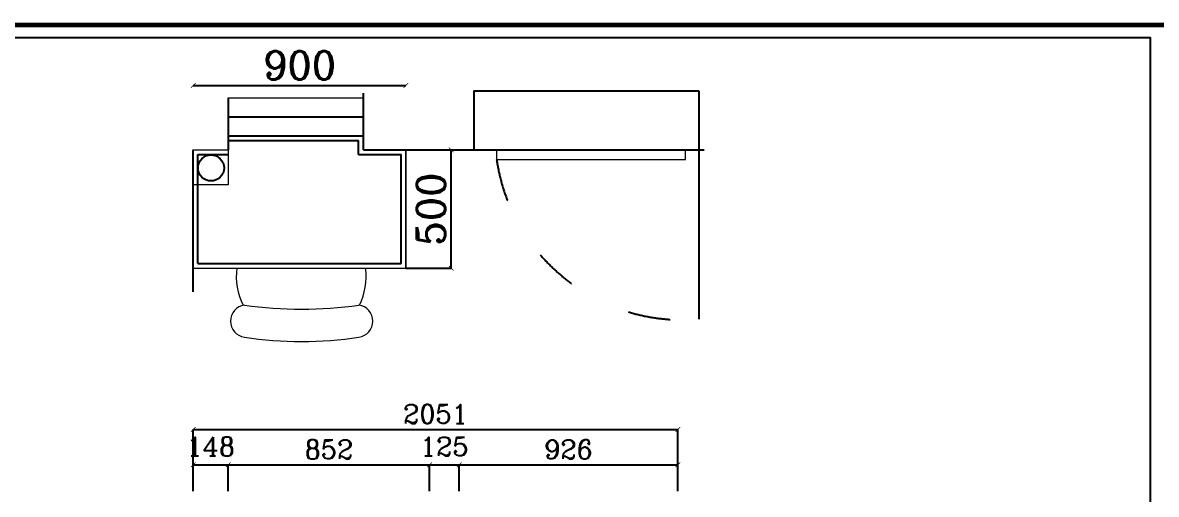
# Model space of a CAD drawing. Header units: millimetres. Extents: x 512961 to 1001058, y -961995 to -458543.
# Drawn here: x 915741 to 920538, y -883365 to -881372 of the extents above; entities that cross this region are included whole.
import ezdxf

# ---------------------------------------------------------------- set-up
doc = ezdxf.new("R2010")
doc.units = ezdxf.units.MM
doc.header["$MEASUREMENT"] = 0
doc.header["$PDMODE"] = 3
doc.linetypes.add('ACAD_ISO03W100', pattern=[30, 12, -18])
doc.layers.get('0').update_dxf_attribs({"linetype": 'CONTINUOUS'})
doc.layers.get('DEFPOINTS').update_dxf_attribs({"linetype": 'CONTINUOUS'})
for name, color, linetype in [('txt', 7, 'CONTINUOUS'), ('WINDOW', 5, 'CONTINUOUS'), ('WINDOW_TEXT', 7, 'CONTINUOUS'), ('装饰细节', 1, 'CONTINUOUS'), ('辅助线', 8, 'CONTINUOUS')]:
    doc.layers.add(name, color=color, linetype=linetype)
doc.layers.add('门窗', color=4, linetype='CONTINUOUS', lineweight=13)
doc.styles.get("Standard").update_dxf_attribs({"font": 'complex.shx', "bigfont": 'hzxy.shx'})
doc.dimstyles.new('LMDIM40', dxfattribs={"dimtxt": 80, "dimasz": 20, "dimexe": 0, "dimexo": 0, "dimgap": 25, "dimtad": 1, "dimdec": 0, "dimzin": 0, "dimdsep": 46, "dimtxsty": 'Standard', "dimblk1": 'DOT', "dimblk2": 'DOT', "dimsah": 1, "dimcen": 0, "dimclrd": 2, "dimclre": 2, "dimclrt": 2, "dimadec": 0, "dimazin": 0, "dimtfac": 1, "dimtdec": 0, "dimtmove": 2, "dimatfit": 3, "dimldrblk": 'DOT', "dimfxl": 0, "dimtolj": 1, "dimtzin": 0, "dimarcsym": 0})

# ---------------------------------------------------------------- blocks, each defined once
blk = doc.blocks.new('_ArchTick')
at = {"color": 0, "linetype": 'ByBlock', "const_width": 0.15}
blk.add_lwpolyline([(-0.5, -0.5), (0.5, 0.5)], dxfattribs=at)
blk = doc.blocks.new('*D1021')
at = {"layer": 'DEFPOINTS', "color": 0}
for p in [(916610.9, -883240.3), (916462.8, -883351.6), (916610.9, -883351.6)]:
    blk.add_point(p, dxfattribs=at)
at = {"layer": 'txt', "color": 2, "lineweight": -2}
for p, q in [((916462.8, -883351.6), (916462.8, -883240.3)), ((916462.8, -883240.3), (916610.9, -883240.3)), ((916610.9, -883351.6), (916610.9, -883240.3))]:
    blk.add_line(p, q, dxfattribs=at)
at = {"layer": 'txt', "color": 2, "lineweight": -2, "xscale": 20, "yscale": 20, "zscale": 20, "rotation": 180}
blk.add_blockref('_ArchTick', (916462.8, -883240.3), dxfattribs=at)
at = {"layer": 'txt', "color": 2, "lineweight": -2, "xscale": 20, "yscale": 20, "zscale": 20}
blk.add_blockref('_ArchTick', (916610.9, -883240.3), dxfattribs=at)
at = {"layer": 'txt', "color": 2, "insert": (916536.8, -883162.8), "char_height": 80, "attachment_point": 5}
blk.add_mtext('\\A1;148', dxfattribs=at)
blk = doc.blocks.new('_DOT')
at = {"color": 0, "linetype": 'ByBlock'}
blk.add_line((-0.5, 0), (-1, 0), dxfattribs=at)
at = {"color": 0, "linetype": 'ByBlock', "const_width": 0.5}
blk.add_lwpolyline([(-0.25, 0, 1), (0.25, 0, 1)], format="xyb", close=True, dxfattribs=at)
blk = doc.blocks.new('DOT')
at = {"color": 0, "linetype": 'ByBlock'}
blk.add_line((-0.35, 0), (-1, 0), dxfattribs=at)
at = {"color": 0, "linetype": 'ByBlock', "const_width": 0.35}
blk.add_lwpolyline([(-0.175, 0, 1), (0.175, 0, 1)], format="xyb", close=True, dxfattribs=at)
blk = doc.blocks.new('*D1022')
at = {"layer": 'DEFPOINTS', "color": 0}
for p in [(917462.8, -883240.3), (916610.9, -883351.6), (917462.8, -883351.6)]:
    blk.add_point(p, dxfattribs=at)
at = {"layer": 'txt', "color": 2, "lineweight": -2}
for p, q in [((916610.9, -883351.6), (916610.9, -883240.3)), ((916610.9, -883240.3), (917462.8, -883240.3)), ((917462.8, -883351.6), (917462.8, -883240.3))]:
    blk.add_line(p, q, dxfattribs=at)
at = {"layer": 'txt', "color": 2, "lineweight": -2, "xscale": 20, "yscale": 20, "zscale": 20, "rotation": 180}
blk.add_blockref('_ArchTick', (916610.9, -883240.3), dxfattribs=at)
at = {"layer": 'txt', "color": 2, "lineweight": -2, "xscale": 20, "yscale": 20, "zscale": 20}
blk.add_blockref('_ArchTick', (917462.8, -883240.3), dxfattribs=at)
at = {"layer": 'txt', "color": 2, "insert": (917036.8, -883175.3), "char_height": 80, "attachment_point": 5}
blk.add_mtext('\\A1;852', dxfattribs=at)
blk = doc.blocks.new('*D1023')
at = {"layer": 'DEFPOINTS', "color": 0}
for p in [(917587.9, -883240.3), (917462.8, -883351.6), (917587.9, -883351.6)]:
    blk.add_point(p, dxfattribs=at)
at = {"layer": 'txt', "color": 2, "lineweight": -2}
for p, q in [((917462.8, -883351.6), (917462.8, -883240.3)), ((917462.8, -883240.3), (917587.9, -883240.3)), ((917587.9, -883351.6), (917587.9, -883240.3))]:
    blk.add_line(p, q, dxfattribs=at)
at = {"layer": 'txt', "color": 2, "lineweight": -2, "xscale": 20, "yscale": 20, "zscale": 20, "rotation": 180}
blk.add_blockref('_ArchTick', (917462.8, -883240.3), dxfattribs=at)
at = {"layer": 'txt', "color": 2, "lineweight": -2, "xscale": 20, "yscale": 20, "zscale": 20}
blk.add_blockref('_ArchTick', (917587.9, -883240.3), dxfattribs=at)
at = {"layer": 'txt', "color": 2, "insert": (917525.3, -883162.8), "char_height": 80, "attachment_point": 5}
blk.add_mtext('\\A1;125', dxfattribs=at)
blk = doc.blocks.new('*D1024')
at = {"layer": 'DEFPOINTS', "color": 0}
for p in [(918513.5, -883240.3), (917587.9, -883351.6), (918513.5, -883351.6)]:
    blk.add_point(p, dxfattribs=at)
at = {"layer": 'txt', "color": 2, "lineweight": -2}
for p, q in [((917587.9, -883351.6), (917587.9, -883240.3)), ((917587.9, -883240.3), (918513.5, -883240.3)), ((918513.5, -883351.6), (918513.5, -883240.3))]:
    blk.add_line(p, q, dxfattribs=at)
at = {"layer": 'txt', "color": 2, "lineweight": -2, "xscale": 20, "yscale": 20, "zscale": 20, "rotation": 180}
blk.add_blockref('_ArchTick', (917587.9, -883240.3), dxfattribs=at)
at = {"layer": 'txt', "color": 2, "lineweight": -2, "xscale": 20, "yscale": 20, "zscale": 20}
blk.add_blockref('_ArchTick', (918513.5, -883240.3), dxfattribs=at)
at = {"layer": 'txt', "color": 2, "insert": (918050.7, -883175.3), "char_height": 80, "attachment_point": 5}
blk.add_mtext('\\A1;926', dxfattribs=at)
blk = doc.blocks.new('*D1025')
at = {"layer": 'DEFPOINTS', "color": 0}
for p in [(918513.5, -883090.4), (916462.8, -883351.6), (918513.5, -883351.6)]:
    blk.add_point(p, dxfattribs=at)
at = {"layer": 'txt', "color": 2, "lineweight": -2}
for p, q in [((916462.8, -883351.6), (916462.8, -883090.4)), ((916462.8, -883090.4), (918513.5, -883090.4)), ((918513.5, -883351.6), (918513.5, -883090.4))]:
    blk.add_line(p, q, dxfattribs=at)
at = {"layer": 'txt', "color": 2, "lineweight": -2, "xscale": 20, "yscale": 20, "zscale": 20, "rotation": 180}
blk.add_blockref('_ArchTick', (916462.8, -883090.4), dxfattribs=at)
at = {"layer": 'txt', "color": 2, "lineweight": -2, "xscale": 20, "yscale": 20, "zscale": 20}
blk.add_blockref('_ArchTick', (918513.5, -883090.4), dxfattribs=at)
at = {"layer": 'txt', "color": 2, "insert": (917488.1, -883025.4), "char_height": 80, "attachment_point": 5}
blk.add_mtext('\\A1;2051', dxfattribs=at)
blk = doc.blocks.new('*D1118')
at = {"layer": 'DEFPOINTS', "color": 0}
for p in [(917362.8, -881909.3), (917554.4, -881909.3), (917362.8, -882409.3)]:
    blk.add_point(p, dxfattribs=at)
at = {"layer": 'txt', "color": 2, "lineweight": -2}
for p, q in [((917362.8, -881909.3), (917554.4, -881909.3)), ((917554.4, -882409.3), (917554.4, -881909.3)), ((917362.8, -882409.3), (917554.4, -882409.3))]:
    blk.add_line(p, q, dxfattribs=at)
at = {"layer": 'txt', "color": 2, "lineweight": -2, "xscale": 20, "yscale": 20, "zscale": 20}
for p, rotation in [((917554.4, -881909.3), 90), ((917554.4, -882409.3), 270)]:
    blk.add_blockref('_ArchTick', p, dxfattribs=dict(at, rotation=rotation))
at = {"layer": 'txt', "color": 2, "insert": (917469.4, -882159.3), "char_height": 120, "attachment_point": 5, "rotation": 90}
blk.add_mtext('\\A1;500', dxfattribs=at)
blk = doc.blocks.new('*D1151')
at = {"layer": 'DEFPOINTS', "color": 0}
for p in [(917362.8, -881636.6), (916462.8, -881909.3), (917362.8, -881909.3)]:
    blk.add_point(p, dxfattribs=at)
at = {"layer": 'txt', "color": 2, "lineweight": -2}
for p, q in [((916462.8, -881637.8), (916462.8, -881636.6)), ((916462.8, -881636.6), (917362.8, -881636.6)), ((917362.8, -881637.8), (917362.8, -881636.6))]:
    blk.add_line(p, q, dxfattribs=at)
at = {"layer": 'txt', "color": 2, "lineweight": -2, "xscale": 20, "yscale": 20, "zscale": 20, "rotation": 180}
blk.add_blockref('_ArchTick', (916462.8, -881636.6), dxfattribs=at)
at = {"layer": 'txt', "color": 2, "lineweight": -2, "xscale": 20, "yscale": 20, "zscale": 20}
blk.add_blockref('_ArchTick', (917362.8, -881636.6), dxfattribs=at)
at = {"layer": 'txt', "color": 2, "insert": (916912.8, -881551.6), "char_height": 120, "attachment_point": 5}
blk.add_mtext('\\A1;900', dxfattribs=at)

msp = doc.modelspace()

# ---------------------------------------------------------------- linework, layer by layer
at = {"const_width": 19.9}
msp.add_lwpolyline([(914423.1, -886608.6), (921625, -886608.6), (921625, -881381.7), (914423.1, -881381.7)], close=True, dxfattribs=at)
at = {"color": 4}
msp.add_lwpolyline([(914473.1, -881435), (914473.1, -886559.6), (920513.4, -886559.6), (920513.4, -881435)], close=True, dxfattribs=at)
at = {"layer": 'txt'}
for p, q in [((917650.5, -881659.3), (918601.7, -881659.3)), ((918601.7, -881659.3), (918601.7, -882624.3)), ((917650.5, -881909.3), (918624.7, -881909.3))]:
    msp.add_line(p, q, dxfattribs=at)
at = {"layer": 'WINDOW'}
for p, q in [((917182.8, -881909.3), (917182.8, -881669.3)), ((917650.5, -881659.3), (917650.5, -881909.3)), ((916610.9, -881689.3), (916610.9, -881909.3)), ((916462.8, -882509.3), (916462.8, -881909.3)), ((917182.8, -881909.3), (917650.5, -881909.3)), ((918450.5, -881909.3), (918552.8, -881909.3))]:
    msp.add_line(p, q, dxfattribs=at)
at = {"layer": 'WINDOW_TEXT'}
for p, q in [((916610.9, -881769.3), (917180.9, -881769.3)), ((916610.9, -881849.3), (917180.9, -881849.3))]:
    msp.add_line(p, q, dxfattribs=at)
msp.add_circle((916538.1, -881985.7), 55, dxfattribs=at)
at = {"layer": '装饰细节', "color": 250, "linetype": 'ACAD_ISO03W100', "ltscale": 15}
msp.add_line((917650.5, -881909.3), (918410.5, -881909.3), dxfattribs=at)
msp.add_arc((918531.9, -881833.4), 794, 188.3943, 275.0394, dxfattribs=at)
at = {"layer": '辅助线'}
for p, q in [((916610.9, -881869.3), (917162.8, -881869.3)), ((917162.8, -881929.3), (917162.8, -881869.3)), ((916482.8, -881929.3), (916610.9, -881929.3)), ((916482.8, -882389.3), (916482.8, -881929.3)), ((917162.8, -881929.3), (917342.8, -881929.3)), ((917342.8, -882389.3), (917342.8, -881929.3)), ((916482.8, -882389.3), (917342.8, -882389.3))]:
    msp.add_line(p, q, dxfattribs=at)
at = {"layer": '门窗'}
for p, q in [((916610.9, -881689.3), (917180.9, -881689.3)), ((916610.9, -881909.3), (916610.9, -881849.3)), ((916610.9, -881849.3), (917182.8, -881849.3)), ((917182.8, -881909.3), (917182.8, -881849.3)), ((916462.8, -881909.3), (916462.8, -882409.3)), ((916462.8, -881909.3), (916610.9, -881909.3)), ((916462.8, -881909.3), (916462.8, -882409.3)), ((917182.8, -881909.3), (917362.8, -881909.3)), ((917362.8, -882409.3), (917362.8, -881909.3)), ((917362.8, -881909.3), (917362.8, -882409.3)), ((916462.8, -882409.3), (917362.8, -882409.3))]:
    msp.add_line(p, q, dxfattribs=at)
msp.add_lwpolyline([(916462.8, -881909.3), (916610.9, -881909.3), (916610.9, -882056.8), (916462.8, -882056.8)], close=True, dxfattribs=at)
msp.add_lwpolyline([(918546.5, -881909.3), (917746.5, -881909.3), (917746.5, -881949.3), (918546.5, -881949.3), (918546.5, -881909.3)], dxfattribs=at)
for centre, radius, start, end in [((916919.7, -882443.9), 274.8, 172.7691, 206.382), ((916919.7, -882443.9), 274.8, 333.7878, 7.2309), ((916689.2, -882632.9), 68.7, 98.4555, 261.5445), ((916921.6, -880933.6), 1649.2, 261.5445, 278.4555), ((917154, -882632.9), 68.7, 278.4555, 81.5445), ((916921.6, -881069.6), 1649.2, 261.5445, 278.4555)]:
    msp.add_arc(centre, radius, start, end, dxfattribs=at)

# ---------------------------------------------------------------- dimensions: what is measured, and where the dimension line sits
at = {"layer": 'txt'}
for base, p1, p2, override, picture, middle in [((917362.8, -881636.6), (916462.8, -881909.3), (917362.8, -881909.3), {"dimtxt": 120, "dimblk": 'ArchTick', "dimsah": 0, "dimldrblk": 'DOT', "dimfxl": 1.25, "dimfxlon": 1}, '*D1151', (916912.8, -881551.6)), ((918513.5, -883090.4), (916462.8, -883351.6), (918513.5, -883351.6), {"dimblk": 'ArchTick', "dimsah": 0, "dimldrblk": 'DOT'}, '*D1025', (917488.1, -883025.4)), ((916610.9, -883240.3), (916462.8, -883351.6), (916610.9, -883351.6), {"dimblk": 'ArchTick', "dimsah": 0, "dimldrblk": 'DOT'}, '*D1021', (916536.8, -883162.8)), ((917462.8, -883240.3), (916610.9, -883351.6), (917462.8, -883351.6), {"dimblk": 'ArchTick', "dimsah": 0, "dimldrblk": 'DOT'}, '*D1022', (917036.8, -883175.3)), ((917587.9, -883240.3), (917462.8, -883351.6), (917587.9, -883351.6), {"dimblk": 'ArchTick', "dimsah": 0, "dimldrblk": 'DOT'}, '*D1023', (917525.3, -883162.8)), ((918513.5, -883240.3), (917587.9, -883351.6), (918513.5, -883351.6), {"dimblk": 'ArchTick', "dimsah": 0, "dimldrblk": 'DOT'}, '*D1024', (918050.7, -883175.3))]:
    dim = msp.add_linear_dim(base=base, p1=p1, p2=p2, dimstyle='LMDIM40', override=override, dxfattribs=at)
    dim.commit()
    dim.dimension.update_dxf_attribs({"geometry": picture, "text_midpoint": middle})
dim = msp.add_linear_dim(base=(917554.4, -881909.3), p1=(917362.8, -882409.3), p2=(917362.8, -881909.3), angle=90, dimstyle='LMDIM40', override={"dimtxt": 120, "dimblk": 'ArchTick', "dimsah": 0, "dimldrblk": 'DOT'}, dxfattribs=at)
dim.commit()
dim.dimension.update_dxf_attribs({"geometry": '*D1118', "text_midpoint": (917469.4, -882159.3)})

doc.saveas('drawing.dxf')
